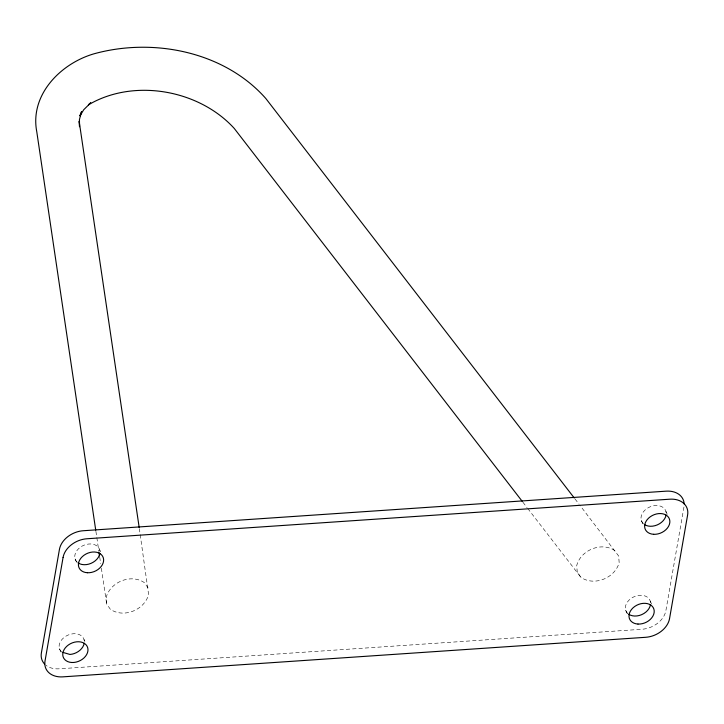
<?xml version="1.0" encoding="UTF-8"?>
<svg xmlns="http://www.w3.org/2000/svg" width="724" height="724" viewBox="0 0 724 724"><rect width="100%" height="100%" fill="white"/><g stroke="black" fill="none" stroke-linecap="round" stroke-linejoin="round"><path stroke-width="0.54" stroke-dasharray="3.62 2.71" d="M683.954 507.008L665.899 610.576A21.892 16.218 -24.4 0 1 642.07 629.256L59.187 668.822A21.892 16.218 -24.4 0 1 46.019 665.329M614.993 550.738C601.68 541.434 580.775 550.014 576.738 565.462L577.218 572.014L580.892 577.309C594.205 586.603 615.11 578.033 619.156 562.584L618.667 556.023L579.797 505.153M574.974 498.899L579.11 504.257M522.891 502.203L527.036 507.569M527.724 508.456L580.892 577.309M148.112 587.969L144.438 582.684C131.125 573.381 110.22 581.96 106.184 597.409L106.663 603.961L110.338 609.255C123.65 618.549 144.556 609.979 148.601 594.531L139.361 528.719M665.881 511.289L667.247 514.302M641.328 520.493L643.609 525.515M650.233 601.056L651.6 604.069M625.681 610.251L627.961 615.273M99.65 549.733L100.564 551.742M75.097 558.937L76.916 562.955M84.002 639.491L84.916 641.5M59.449 648.695L61.721 653.718M95.903 531.326L98.88 551.444M99.713 557.028L100.699 563.734M101.369 568.204L106.663 603.961M77.26 562.258A13.141 9.729 -24.4 0 1 84.265 545.091A13.141 9.729 -24.4 0 1 99.867 553.489M61.612 652.016A13.141 9.729 -24.4 0 1 68.617 634.848A13.141 9.729 -24.4 0 1 84.219 643.247M643.5 523.814A13.141 9.729 -24.4 0 1 650.496 506.646A13.141 9.729 -24.4 0 1 666.098 515.045M627.853 613.581A13.141 9.729 -24.4 0 1 634.848 596.413A13.141 9.729 -24.4 0 1 650.451 604.802"/><path stroke-width="1.09" d="M79.839 115.623L81.568 111.65L79.45 119.487L79.54 126.664M80.029 115.867L83.703 109.758L90.762 102.799L89.088 104.048M88.4 104.862C133.813 78.002 199.1 89.722 234.277 128.465L522.203 501.307M62.653 652.324L69.92 654.451A13.141 9.729 -24.4 0 0 84.219 643.247M574.277 498.003L265.789 98.473C224.187 51.386 152.773 37.367 93.64 53.911C60.499 63.667 29.621 94.925 36.779 131.777L95.74 530.212M99.052 552.557L99.541 555.914M139.198 527.597L79.151 121.243L79.486 126.61M44.716 664.179A21.892 16.218 -24.4 0 1 41.377 652.976L59.431 549.407A21.892 16.218 -24.4 0 1 83.26 530.737L666.143 491.162A21.892 16.218 -24.4 0 1 684.153 503.895M99.867 553.489A13.141 9.729 -24.4 0 1 91.097 563.326A13.141 9.729 -24.4 0 1 78.074 562.892M666.098 515.045A13.141 9.729 -24.4 0 1 657.329 524.882A13.141 9.729 -24.4 0 1 644.315 524.457M650.451 604.802A13.141 9.729 -24.4 0 1 641.681 614.649A13.141 9.729 -24.4 0 1 628.667 614.214M63.079 557.444L45.024 661.012A21.892 16.218 -24.4 0 0 62.834 676.859L645.717 637.292A21.892 16.218 -24.4 0 0 669.546 618.613L687.601 515.045A21.892 16.218 -24.4 0 0 669.791 499.198L86.907 538.765A21.892 16.218 -24.4 0 0 63.079 557.444M87.405 572.738A13.141 9.729 -24.4 0 0 103.297 557.77A13.141 9.729 -24.4 0 0 82.355 556.602A13.141 9.729 -24.4 0 0 87.405 572.738M71.757 662.496A13.141 9.729 -24.4 0 0 87.649 647.528A13.141 9.729 -24.4 0 0 66.699 646.36A13.141 9.729 -24.4 0 0 71.757 662.496M653.636 534.303A13.141 9.729 -24.4 0 0 669.528 519.325A13.141 9.729 -24.4 0 0 648.586 518.158A13.141 9.729 -24.4 0 0 653.636 534.303M637.989 624.061A13.141 9.729 -24.4 0 0 653.881 609.092A13.141 9.729 -24.4 0 0 632.939 607.925A13.141 9.729 -24.4 0 0 637.989 624.061"/></g></svg>
